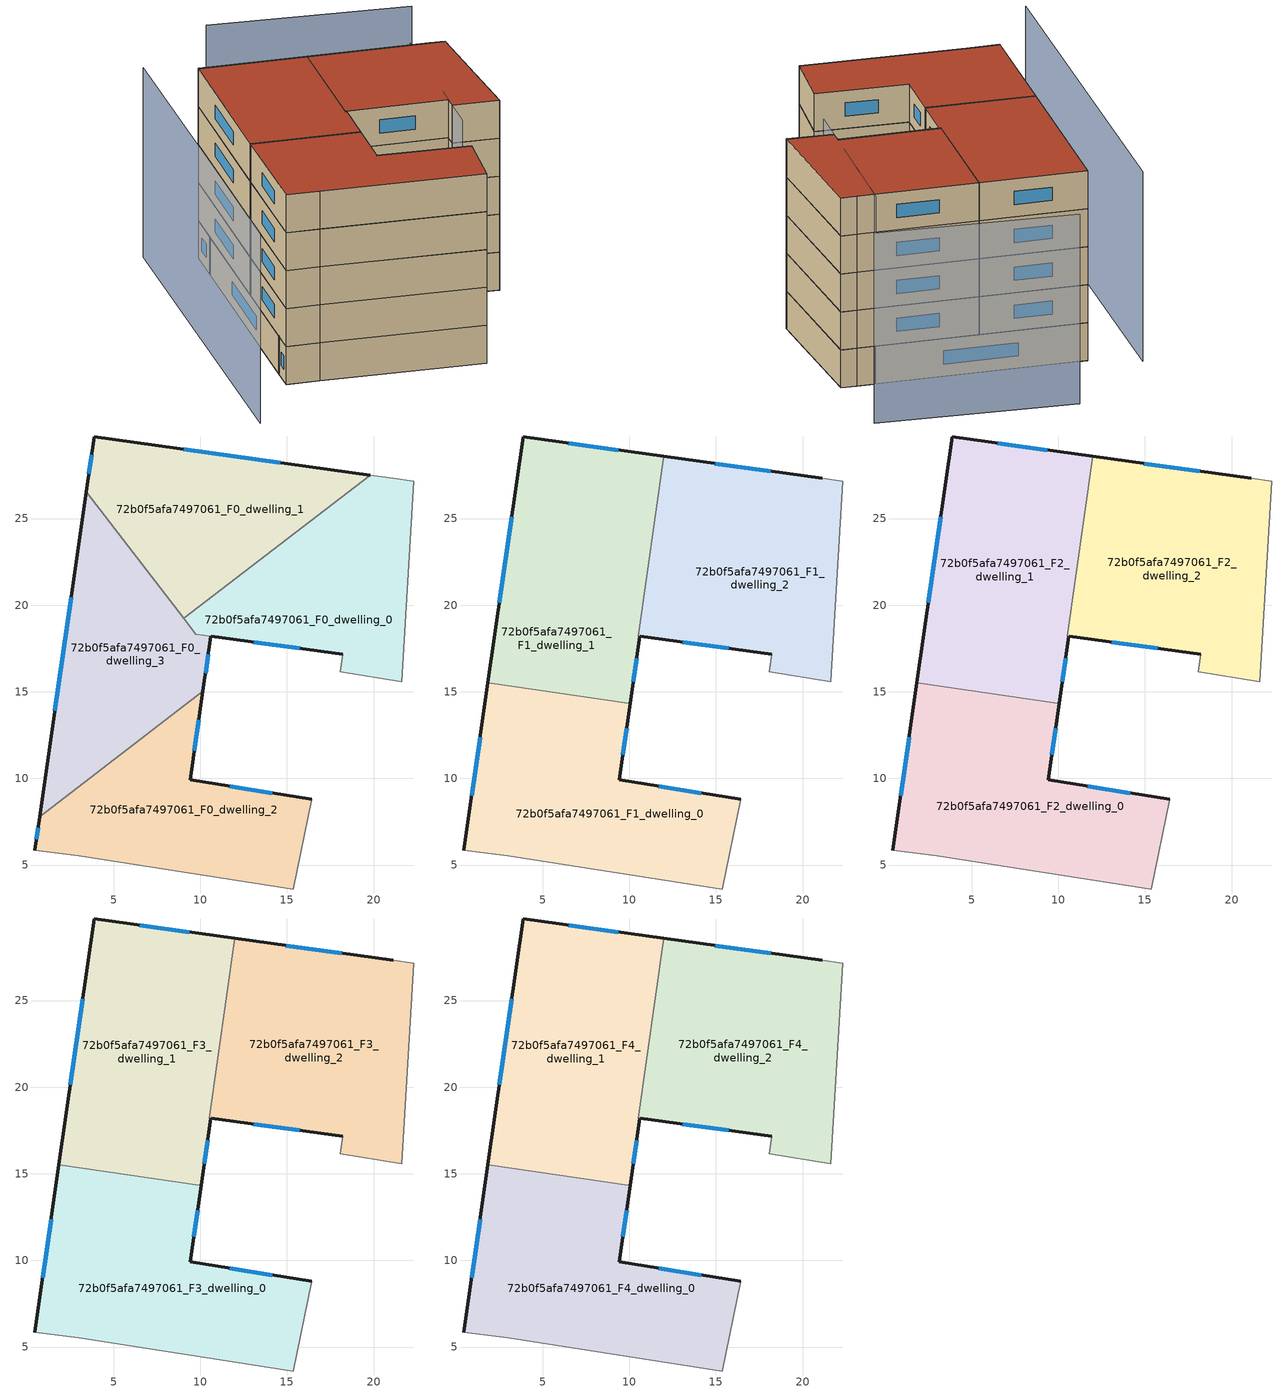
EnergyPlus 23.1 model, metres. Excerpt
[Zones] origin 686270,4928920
72b0f5afa7497061_F0_dwelling_0
 floor ground (EU_floor_Construction): 21.62,15.59 22.32,27.16 21.13,27.33 19.81,27.51 9.04,19.24 9.74,18.31 18.22,17.18 18.09,16.16 z0
 wall outside (EU_wall_Construction): 18.22,17.18 10.62,18.2 z0:3
 wall adiabatic (EU_wall_Construction): 19.81,27.51 21.13,27.33 22.32,27.16 21.62,15.59 18.09,16.16 18.22,17.18 z0:3
 wall to 72b0f5afa7497061_F0_dwelling_1 (EU_wall_Construction): 9.04,19.24 19.81,27.51 z0:3
 wall to 72b0f5afa7497061_F0_dwelling_3 (EU_wall_Construction): 10.62,18.2 9.74,18.31 9.04,19.24 z0:3
 window (EU_Window_Construction): 15.75,17.51 13.09,17.86 z0.98:2.02
 roof outside (EU_roof_Construction): 18.22,17.18 10.62,18.2 10.52,18.21 z3
72b0f5afa7497061_F0_dwelling_1
 floor ground (EU_floor_Construction): 19.81,27.51 3.88,29.71 3.43,26.54 9.04,19.24 z0
 wall outside (EU_wall_Construction): 3.43,26.54 3.88,29.71 19.81,27.51 z0:3
 wall to 72b0f5afa7497061_F0_dwelling_3 (EU_wall_Construction): 9.04,19.24 3.43,26.54 z0:3
 window (EU_Window_Construction): 3.57,27.57 3.73,28.68 / 9.06,28.99 14.63,28.22 z0.98:2.02
72b0f5afa7497061_F0_dwelling_2
 floor ground (EU_floor_Construction): 15.38,3.62 16.43,8.79 9.41,9.93 10.16,15.04 0.73,7.8 0.45,5.85 2.99,5.53 z0
 wall outside (EU_wall_Construction): 0.45,5.85 0.73,7.8 / 10.16,15.04 9.41,9.93 16.43,8.79 z0:3
 wall adiabatic (EU_wall_Construction): 16.43,8.79 15.38,3.62 2.99,5.53 0.45,5.85 z0:3
 wall to 72b0f5afa7497061_F0_dwelling_3 (EU_wall_Construction): 0.73,7.8 10.16,15.04 z0:3
 window (EU_Window_Construction): 11.69,9.56 14.15,9.16 / 0.54,6.48 0.64,7.16 / 9.91,13.37 9.65,11.59 z0.98:2.02
72b0f5afa7497061_F0_dwelling_3
 floor ground (EU_floor_Construction): 10.16,15.04 10.62,18.2 9.74,18.31 3.43,26.54 0.73,7.8 z0
 wall outside (EU_wall_Construction): 0.73,7.8 3.43,26.54 / 10.62,18.2 10.16,15.04 z0:3
 window (EU_Window_Construction): 1.61,13.89 2.55,20.45 / 10.47,17.17 10.31,16.06 z0.98:2.02
72b0f5afa7497061_F1_dwelling_0
 floor to 72b0f5afa7497061_F0_dwelling_3 (EU_floor_Construction): 9.37,14.43 1.84,15.52 0.73,7.8 z3
 floor to 72b0f5afa7497061_F0_dwelling_2 (EU_floor_Construction): 15.38,3.62 16.43,8.79 9.41,9.93 10.05,14.34 9.95,14.35 9.37,14.43 0.73,7.8 0.45,5.85 2.99,5.53 z3
 wall outside (EU_wall_Construction): 10.06,14.34 9.41,9.93 16.43,8.79 / 0.45,5.85 1.84,15.52 z3:6
 wall adiabatic (EU_wall_Construction): 16.43,8.79 15.38,3.62 2.99,5.53 0.45,5.85 z3:6
 wall to 72b0f5afa7497061_F1_dwelling_1 (EU_wall_Construction): 1.84,15.52 9.95,14.35 10.06,14.34 z3:6
 window (EU_Window_Construction): 9.85,12.9 9.62,11.36 / 11.69,9.56 14.15,9.16 / 0.9,8.99 1.39,12.37 z3.98:5.02
72b0f5afa7497061_F1_dwelling_1
 floor to 72b0f5afa7497061_F0_dwelling_0 (EU_floor_Construction): 10.62,18.2 10.52,18.21 10.86,20.64 9.04,19.24 9.74,18.31 z3
 floor to 72b0f5afa7497061_F0_dwelling_1 (EU_floor_Construction): 10.86,20.64 12.01,28.58 3.88,29.71 3.43,26.54 9.04,19.24 z3
 floor to 72b0f5afa7497061_F0_dwelling_3 (EU_floor_Construction): 10.16,15.04 10.62,18.2 9.74,18.31 3.43,26.54 1.84,15.52 9.37,14.43 z3
 floor to 72b0f5afa7497061_F0_dwelling_2 (EU_floor_Construction): 9.95,14.35 10.16,15.04 9.37,14.43 z3; 10.05,14.34 10.16,15.03 9.95,14.35 z3
 wall outside (EU_wall_Construction): 1.84,15.52 3.88,29.71 12,28.59 / 10.62,18.2 10.06,14.34 z3:6
 wall to 72b0f5afa7497061_F1_dwelling_2 (EU_wall_Construction): 12.01,28.58 10.52,18.21 10.63,18.2 z3:6
 window (EU_Window_Construction): 2.5,20.13 3.22,25.09 / 6.52,29.34 9.36,28.95 / 10.44,16.94 10.24,15.59 z3.98:5.02
72b0f5afa7497061_F1_dwelling_2
 floor to 72b0f5afa7497061_F0_dwelling_0 (EU_floor_Construction): 21.62,15.59 22.32,27.16 21.13,27.33 19.81,27.51 10.86,20.64 10.52,18.21 18.22,17.18 18.09,16.16 z3
 floor to 72b0f5afa7497061_F0_dwelling_1 (EU_floor_Construction): 19.81,27.51 12.01,28.58 10.86,20.64 z3
 wall outside (EU_wall_Construction): 12.01,28.58 21.13,27.33 / 18.22,17.18 10.63,18.2 z3:6
 wall adiabatic (EU_wall_Construction): 21.13,27.33 22.32,27.16 21.62,15.59 18.09,16.16 18.22,17.18 z3:6
 window (EU_Window_Construction): 14.97,28.18 18.16,27.74 / 15.75,17.51 13.1,17.87 z3.98:5.02
72b0f5afa7497061_F2_dwelling_0
 floor to 72b0f5afa7497061_F1_dwelling_0 (EU_floor_Construction): 15.38,3.62 16.43,8.79 9.41,9.93 10.05,14.34 9.95,14.35 1.84,15.52 0.45,5.85 2.99,5.53 z6
 wall outside (EU_wall_Construction): 10.06,14.34 9.41,9.93 16.43,8.79 / 0.45,5.85 1.84,15.52 z6:9
 wall adiabatic (EU_wall_Construction): 16.43,8.79 15.38,3.62 2.99,5.53 0.45,5.85 z6:9
 wall to 72b0f5afa7497061_F2_dwelling_1 (EU_wall_Construction): 1.84,15.52 9.95,14.35 10.06,14.34 z6:9
 window (EU_Window_Construction): 9.85,12.9 9.62,11.36 / 11.69,9.56 14.15,9.16 / 0.9,8.99 1.39,12.37 z6.98:8.02
72b0f5afa7497061_F2_dwelling_1
 floor to 72b0f5afa7497061_F1_dwelling_1 (EU_floor_Construction): 10.05,14.34 10.62,18.2 10.52,18.21 12,28.59 3.88,29.71 1.84,15.52 z6
 wall outside (EU_wall_Construction): 1.84,15.52 3.88,29.71 12,28.59 / 10.62,18.2 10.06,14.34 z6:9
 wall to 72b0f5afa7497061_F2_dwelling_2 (EU_wall_Construction): 12.01,28.58 10.52,18.21 10.63,18.2 z6:9
 window (EU_Window_Construction): 2.5,20.13 3.22,25.09 / 6.52,29.34 9.36,28.95 / 10.44,16.94 10.24,15.59 z6.98:8.02
72b0f5afa7497061_F2_dwelling_2
 floor to 72b0f5afa7497061_F1_dwelling_2 (EU_floor_Construction): 21.62,15.59 22.32,27.16 21.13,27.33 12.01,28.58 10.52,18.21 18.22,17.18 18.09,16.16 z6
 wall outside (EU_wall_Construction): 12.01,28.58 21.13,27.33 / 18.22,17.18 10.63,18.2 z6:9
 wall adiabatic (EU_wall_Construction): 21.13,27.33 22.32,27.16 21.62,15.59 18.09,16.16 18.22,17.18 z6:9
 window (EU_Window_Construction): 14.97,28.18 18.16,27.74 / 15.75,17.51 13.1,17.87 z6.98:8.02
72b0f5afa7497061_F3_dwelling_0
 floor to 72b0f5afa7497061_F2_dwelling_0 (EU_floor_Construction): 15.38,3.62 16.43,8.79 9.41,9.93 10.05,14.34 9.95,14.35 1.84,15.52 0.45,5.85 2.99,5.53 z9
 wall outside (EU_wall_Construction): 10.06,14.34 9.41,9.93 16.43,8.79 / 0.45,5.85 1.84,15.52 z9:12
 wall adiabatic (EU_wall_Construction): 16.43,8.79 15.38,3.62 2.99,5.53 0.45,5.85 z9:12
 wall to 72b0f5afa7497061_F3_dwelling_1 (EU_wall_Construction): 1.84,15.52 9.95,14.35 10.06,14.34 z9:12
 window (EU_Window_Construction): 9.85,12.9 9.62,11.36 / 11.69,9.56 14.15,9.16 / 0.9,8.99 1.39,12.37 z9.98:11.02
72b0f5afa7497061_F3_dwelling_1
 floor to 72b0f5afa7497061_F2_dwelling_1 (EU_floor_Construction): 10.05,14.34 10.62,18.2 10.52,18.21 12,28.59 3.88,29.71 1.84,15.52 z9
 wall outside (EU_wall_Construction): 1.84,15.52 3.88,29.71 12,28.59 / 10.62,18.2 10.06,14.34 z9:12
 wall to 72b0f5afa7497061_F3_dwelling_2 (EU_wall_Construction): 12.01,28.58 10.52,18.21 10.63,18.2 z9:12
 window (EU_Window_Construction): 2.5,20.13 3.22,25.09 / 6.52,29.34 9.36,28.95 / 10.44,16.94 10.24,15.59 z9.98:11.02
72b0f5afa7497061_F3_dwelling_2
 floor to 72b0f5afa7497061_F2_dwelling_2 (EU_floor_Construction): 21.62,15.59 22.32,27.16 21.13,27.33 12.01,28.58 10.52,18.21 18.22,17.18 18.09,16.16 z9
 wall outside (EU_wall_Construction): 12.01,28.58 21.13,27.33 / 18.22,17.18 10.63,18.2 z9:12
 wall adiabatic (EU_wall_Construction): 21.13,27.33 22.32,27.16 21.62,15.59 18.09,16.16 18.22,17.18 z9:12
 window (EU_Window_Construction): 14.97,28.18 18.16,27.74 / 15.75,17.51 13.1,17.87 z9.98:11.02
72b0f5afa7497061_F4_dwelling_0
 floor to 72b0f5afa7497061_F3_dwelling_0 (EU_floor_Construction): 15.38,3.62 16.43,8.79 9.41,9.93 10.05,14.34 9.95,14.35 1.84,15.52 0.45,5.85 2.99,5.53 z12
 wall outside (EU_wall_Construction): 10.06,14.34 9.41,9.93 16.43,8.79 / 0.45,5.85 1.84,15.52 z12:15
 wall adiabatic (EU_wall_Construction): 16.43,8.79 15.38,3.62 2.99,5.53 0.45,5.85 z12:15
 wall to 72b0f5afa7497061_F4_dwelling_1 (EU_wall_Construction): 1.84,15.52 9.95,14.35 10.06,14.34 z12:15
 window (EU_Window_Construction): 9.85,12.9 9.62,11.36 / 11.69,9.56 14.15,9.16 / 0.9,8.99 1.39,12.37 z12.98:14.02
 roof outside (EU_roof_Construction): 10.05,14.34 9.41,9.93 16.43,8.79 15.38,3.62 2.99,5.53 0.45,5.85 1.84,15.52 9.95,14.35 z15
72b0f5afa7497061_F4_dwelling_1
 floor to 72b0f5afa7497061_F3_dwelling_1 (EU_floor_Construction): 10.05,14.34 10.62,18.2 10.52,18.21 12,28.59 3.88,29.71 1.84,15.52 z12
 wall outside (EU_wall_Construction): 1.84,15.52 3.88,29.71 12,28.59 / 10.62,18.2 10.06,14.34 z12:15
 wall to 72b0f5afa7497061_F4_dwelling_2 (EU_wall_Construction): 12.01,28.58 10.52,18.21 10.63,18.2 z12:15
 window (EU_Window_Construction): 2.5,20.13 3.22,25.09 / 6.52,29.34 9.36,28.95 / 10.44,16.94 10.24,15.59 z12.98:14.02
 roof outside (EU_roof_Construction): 12.01,28.58 10.52,18.21 10.62,18.2 10.05,14.34 1.84,15.52 3.88,29.71 z15
72b0f5afa7497061_F4_dwelling_2
 floor to 72b0f5afa7497061_F3_dwelling_2 (EU_floor_Construction): 21.62,15.59 22.32,27.16 21.13,27.33 12.01,28.58 10.52,18.21 18.22,17.18 18.09,16.16 z12
 wall outside (EU_wall_Construction): 12.01,28.58 21.13,27.33 / 18.22,17.18 10.63,18.2 z12:15
 wall adiabatic (EU_wall_Construction): 21.13,27.33 22.32,27.16 21.62,15.59 18.09,16.16 18.22,17.18 z12:15
 window (EU_Window_Construction): 14.97,28.18 18.16,27.74 / 15.75,17.51 13.1,17.87 z12.98:14.02
 roof outside (EU_roof_Construction): 22.32,27.16 21.62,15.59 18.09,16.16 18.22,17.18 10.52,18.21 12.01,28.58 21.13,27.33 z15
shading: 0.28,31.43 -4.07,0.15 / 17.66,13.36 19.87,27.82 / 22.67,34.03 7.59,36.76 z0:15
[Building]
EU S2 Campaign: North Axis=0; Terrain=City; Solar Distribution=FullExterior
[Site:Location]
Bologna: Latitude=44.5; Longitude=11.25; Time Zone=1; Elevation=37
[SizingPeriod:WeatherFileDays]
AnnualSizingPeriod: Begin Month=1; Begin Day of Month=1; End Month=12; End Day of Month=31; Day of Week for Start Day=Monday; Use Weather File Daylight Saving Period=No; Use Weather File Rain and Snow Indicators=No
[MATERIAL]
EU_InternalMass_Material: Roughness=MediumRough; Thickness=0.1; Conductivity=1; Density=1800; Specific Heat=900; Thermal Absorptance=0.9; Solar Absorptance=0.7; Visible Absorptance=0.7
[MATERIAL:NOMASS] Roughness=MediumRough; Thermal Absorptance=0.9; Solar Absorptance=0.7; Visible Absorptance=0.7
Name | Thermal Resistance
EU_wall_NoMass | 0.905828
EU_roof_NoMass | 0.37593
EU_floor_NoMass | 0.67114
[WINDOWMATERIAL:SIMPLEGLAZINGSYSTEM]
EU_Window_SimpleGlazing: UFactor=4.52486; Solar Heat Gain Coefficient=0.85; Visible Transmittance=0.85
[CONSTRUCTION]
EU_wall_Construction: EU_wall_NoMass
EU_roof_Construction: EU_roof_NoMass
EU_floor_Construction: EU_floor_NoMass
EU_InternalMass_Construction: EU_InternalMass_Material
EU_Window_Construction: EU_Window_SimpleGlazing
[ZONE] Type=1; Multiplier=1; Ceiling Height=autocalculate; Floor Area=autocalculate; Part of Total Floor Area=Yes
Name | Volume
72b0f5afa7497061_F0_dwelling_0 | 263.685
72b0f5afa7497061_F1_dwelling_0 | 353.096
72b0f5afa7497061_F2_dwelling_0; 72b0f5afa7497061_F3_dwelling_0; 72b0f5afa7497061_F4_dwelling_0 | 353.106
72b0f5afa7497061_F0_dwelling_1 | 264.839
72b0f5afa7497061_F1_dwelling_1 | 354.519
72b0f5afa7497061_F2_dwelling_1; 72b0f5afa7497061_F3_dwelling_1; 72b0f5afa7497061_F4_dwelling_1 | 354.464
72b0f5afa7497061_F0_dwelling_2 | 264.834
72b0f5afa7497061_F1_dwelling_2 | 351.622
72b0f5afa7497061_F2_dwelling_2; 72b0f5afa7497061_F3_dwelling_2; 72b0f5afa7497061_F4_dwelling_2 | 351.623
72b0f5afa7497061_F0_dwelling_3 | 265.958
[INTERNALMASS] Construction=EU_InternalMass_Construction
Name | Zone or ZoneList | Surface Area
72b0f5afa7497061_F0_dwelling_0_EU_InternalMass | 72b0f5afa7497061_F0_dwelling_0 | 87.8975
72b0f5afa7497061_F0_dwelling_1_EU_InternalMass | 72b0f5afa7497061_F0_dwelling_1 | 88.2793
72b0f5afa7497061_F0_dwelling_2_EU_InternalMass | 72b0f5afa7497061_F0_dwelling_2 | 88.2781
72b0f5afa7497061_F0_dwelling_3_EU_InternalMass | 72b0f5afa7497061_F0_dwelling_3 | 88.6524
72b0f5afa7497061_F1_dwelling_0_EU_InternalMass | 72b0f5afa7497061_F1_dwelling_0 | 117.704
72b0f5afa7497061_F1_dwelling_1_EU_InternalMass | 72b0f5afa7497061_F1_dwelling_1 | 118.184
72b0f5afa7497061_F1_dwelling_2_EU_InternalMass | 72b0f5afa7497061_F1_dwelling_2 | 117.229
72b0f5afa7497061_F2_dwelling_0_EU_InternalMass | 72b0f5afa7497061_F2_dwelling_0 | 117.704
72b0f5afa7497061_F2_dwelling_1_EU_InternalMass | 72b0f5afa7497061_F2_dwelling_1 | 118.184
72b0f5afa7497061_F2_dwelling_2_EU_InternalMass | 72b0f5afa7497061_F2_dwelling_2 | 117.229
72b0f5afa7497061_F3_dwelling_0_EU_InternalMass | 72b0f5afa7497061_F3_dwelling_0 | 117.704
72b0f5afa7497061_F3_dwelling_1_EU_InternalMass | 72b0f5afa7497061_F3_dwelling_1 | 118.184
72b0f5afa7497061_F3_dwelling_2_EU_InternalMass | 72b0f5afa7497061_F3_dwelling_2 | 117.229
72b0f5afa7497061_F4_dwelling_0_EU_InternalMass | 72b0f5afa7497061_F4_dwelling_0 | 117.704
72b0f5afa7497061_F4_dwelling_1_EU_InternalMass | 72b0f5afa7497061_F4_dwelling_1 | 118.184
72b0f5afa7497061_F4_dwelling_2_EU_InternalMass | 72b0f5afa7497061_F4_dwelling_2 | 117.229
[OTHEREQUIPMENT] Fuel Type=Electricity; Design Level Calculation Method=Watts/Area; Power per Zone Floor Area=1; Fraction Latent=0; Fraction Radiant=0; Fraction Lost=0; Carbon Dioxide Generation Rate=0; EndUse Subcategory=EU_Step8_InternalGains
Name | Zone or ZoneList or Space or SpaceList | Schedule
EU_Step8_InternalGain_72b0f5afa7497061_F0_dwelling_0_f000 | 72b0f5afa7497061_F0_dwelling_0 | EU_Step8_GainSchedule_72b0f5afa7497061_F0_dwelling_0_f000
EU_Step8_InternalGain_72b0f5afa7497061_F0_dwelling_1_f000 | 72b0f5afa7497061_F0_dwelling_1 | EU_Step8_GainSchedule_72b0f5afa7497061_F0_dwelling_1_f000
EU_Step8_InternalGain_72b0f5afa7497061_F0_dwelling_2_f000 | 72b0f5afa7497061_F0_dwelling_2 | EU_Step8_GainSchedule_72b0f5afa7497061_F0_dwelling_2_f000
EU_Step8_InternalGain_72b0f5afa7497061_F0_dwelling_3_f000 | 72b0f5afa7497061_F0_dwelling_3 | EU_Step8_GainSchedule_72b0f5afa7497061_F0_dwelling_3_f000
EU_Step8_InternalGain_72b0f5afa7497061_F1_dwelling_0_f000 | 72b0f5afa7497061_F1_dwelling_0 | EU_Step8_GainSchedule_72b0f5afa7497061_F1_dwelling_0_f000
EU_Step8_InternalGain_72b0f5afa7497061_F1_dwelling_1_f000 | 72b0f5afa7497061_F1_dwelling_1 | EU_Step8_GainSchedule_72b0f5afa7497061_F1_dwelling_1_f000
EU_Step8_InternalGain_72b0f5afa7497061_F1_dwelling_2_f000 | 72b0f5afa7497061_F1_dwelling_2 | EU_Step8_GainSchedule_72b0f5afa7497061_F1_dwelling_2_f000
EU_Step8_InternalGain_72b0f5afa7497061_F2_dwelling_0_f000 | 72b0f5afa7497061_F2_dwelling_0 | EU_Step8_GainSchedule_72b0f5afa7497061_F2_dwelling_0_f000
EU_Step8_InternalGain_72b0f5afa7497061_F2_dwelling_1_f000 | 72b0f5afa7497061_F2_dwelling_1 | EU_Step8_GainSchedule_72b0f5afa7497061_F2_dwelling_1_f000
EU_Step8_InternalGain_72b0f5afa7497061_F2_dwelling_2_f000 | 72b0f5afa7497061_F2_dwelling_2 | EU_Step8_GainSchedule_72b0f5afa7497061_F2_dwelling_2_f000
EU_Step8_InternalGain_72b0f5afa7497061_F3_dwelling_0_f000 | 72b0f5afa7497061_F3_dwelling_0 | EU_Step8_GainSchedule_72b0f5afa7497061_F3_dwelling_0_f000
EU_Step8_InternalGain_72b0f5afa7497061_F3_dwelling_1_f000 | 72b0f5afa7497061_F3_dwelling_1 | EU_Step8_GainSchedule_72b0f5afa7497061_F3_dwelling_1_f000
EU_Step8_InternalGain_72b0f5afa7497061_F3_dwelling_2_f000 | 72b0f5afa7497061_F3_dwelling_2 | EU_Step8_GainSchedule_72b0f5afa7497061_F3_dwelling_2_f000
EU_Step8_InternalGain_72b0f5afa7497061_F4_dwelling_0_f000 | 72b0f5afa7497061_F4_dwelling_0 | EU_Step8_GainSchedule_72b0f5afa7497061_F4_dwelling_0_f000
EU_Step8_InternalGain_72b0f5afa7497061_F4_dwelling_1_f000 | 72b0f5afa7497061_F4_dwelling_1 | EU_Step8_GainSchedule_72b0f5afa7497061_F4_dwelling_1_f000
EU_Step8_InternalGain_72b0f5afa7497061_F4_dwelling_2_f000 | 72b0f5afa7497061_F4_dwelling_2 | EU_Step8_GainSchedule_72b0f5afa7497061_F4_dwelling_2_f000
[ZONEVENTILATION:DESIGNFLOWRATE] Schedule=EU_AlwaysOn; Design Flow Rate Calculation Method=AirChanges/Hour; Air Changes per Hour=0.73129; Ventilation Type=Natural; Fan Pressure Rise=0; Fan Total Efficiency=1; Constant Term Coefficient=1; Temperature Term Coefficient=0; Velocity Term Coefficient=0; Velocity Squared Term Coefficient=0; Minimum Indoor Temperature=-100; Maximum Indoor Temperature=100; Delta Temperature=-100; Minimum Outdoor Temperature=-100; Maximum Outdoor Temperature=100; Maximum Wind Speed=40
Name | Zone or ZoneList or Space or SpaceList
EU_ConstantAir_72b0f5afa7497061_F0_dwelling_0 | 72b0f5afa7497061_F0_dwelling_0
EU_ConstantAir_72b0f5afa7497061_F0_dwelling_1 | 72b0f5afa7497061_F0_dwelling_1
EU_ConstantAir_72b0f5afa7497061_F0_dwelling_2 | 72b0f5afa7497061_F0_dwelling_2
EU_ConstantAir_72b0f5afa7497061_F0_dwelling_3 | 72b0f5afa7497061_F0_dwelling_3
EU_ConstantAir_72b0f5afa7497061_F1_dwelling_0 | 72b0f5afa7497061_F1_dwelling_0
EU_ConstantAir_72b0f5afa7497061_F1_dwelling_1 | 72b0f5afa7497061_F1_dwelling_1
EU_ConstantAir_72b0f5afa7497061_F1_dwelling_2 | 72b0f5afa7497061_F1_dwelling_2
EU_ConstantAir_72b0f5afa7497061_F2_dwelling_0 | 72b0f5afa7497061_F2_dwelling_0
EU_ConstantAir_72b0f5afa7497061_F2_dwelling_1 | 72b0f5afa7497061_F2_dwelling_1
EU_ConstantAir_72b0f5afa7497061_F2_dwelling_2 | 72b0f5afa7497061_F2_dwelling_2
EU_ConstantAir_72b0f5afa7497061_F3_dwelling_0 | 72b0f5afa7497061_F3_dwelling_0
EU_ConstantAir_72b0f5afa7497061_F3_dwelling_1 | 72b0f5afa7497061_F3_dwelling_1
EU_ConstantAir_72b0f5afa7497061_F3_dwelling_2 | 72b0f5afa7497061_F3_dwelling_2
EU_ConstantAir_72b0f5afa7497061_F4_dwelling_0 | 72b0f5afa7497061_F4_dwelling_0
EU_ConstantAir_72b0f5afa7497061_F4_dwelling_1 | 72b0f5afa7497061_F4_dwelling_1
EU_ConstantAir_72b0f5afa7497061_F4_dwelling_2 | 72b0f5afa7497061_F4_dwelling_2
[HVACTEMPLATE:THERMOSTAT] Constant Heating Setpoint=20; Constant Cooling Setpoint=50
EU_HeatOnly_72b0f5afa7497061_F0_dwelling_0; EU_HeatOnly_72b0f5afa7497061_F0_dwelling_1; EU_HeatOnly_72b0f5afa7497061_F0_dwelling_2; EU_HeatOnly_72b0f5afa7497061_F0_dwelling_3; EU_HeatOnly_72b0f5afa7497061_F1_dwelling_0; EU_HeatOnly_72b0f5afa7497061_F1_dwelling_1; EU_HeatOnly_72b0f5afa7497061_F1_dwelling_2; EU_HeatOnly_72b0f5afa7497061_F2_dwelling_0; EU_HeatOnly_72b0f5afa7497061_F2_dwelling_1; EU_HeatOnly_72b0f5afa7497061_F2_dwelling_2; EU_HeatOnly_72b0f5afa7497061_F3_dwelling_0; EU_HeatOnly_72b0f5afa7497061_F3_dwelling_1; EU_HeatOnly_72b0f5afa7497061_F3_dwelling_2; EU_HeatOnly_72b0f5afa7497061_F4_dwelling_0; EU_HeatOnly_72b0f5afa7497061_F4_dwelling_1; EU_HeatOnly_72b0f5afa7497061_F4_dwelling_2
[HVACTEMPLATE:ZONE:IDEALLOADSAIRSYSTEM] System Availability Schedule=EU_AlwaysOn; Maximum Heating Supply Air Temperature=50; Minimum Cooling Supply Air Temperature=13; Maximum Heating Supply Air Humidity Ratio=0.0156; Minimum Cooling Supply Air Humidity Ratio=0.0077; Heating Limit=NoLimit; Cooling Limit=NoLimit; Heating Availability Schedule=EU_AlwaysOn; Cooling Availability Schedule=EU_CoolingOff; Dehumidification Control Type=ConstantSensibleHeatRatio; Cooling Sensible Heat Ratio=0.7; Dehumidification Setpoint=60; Humidification Control Type=None; Humidification Setpoint=30; Outdoor Air Method=None; Outdoor Air Flow Rate per Person=0.00944; Outdoor Air Flow Rate per Zone Floor Area=0; Outdoor Air Flow Rate per Zone=0; Demand Controlled Ventilation Type=None; Outdoor Air Economizer Type=NoEconomizer; Heat Recovery Type=None; Sensible Heat Recovery Effectiveness=0.7; Latent Heat Recovery Effectiveness=0.65
Name | Template Thermostat
72b0f5afa7497061_F0_dwelling_0 | EU_HeatOnly_72b0f5afa7497061_F0_dwelling_0
72b0f5afa7497061_F0_dwelling_1 | EU_HeatOnly_72b0f5afa7497061_F0_dwelling_1
72b0f5afa7497061_F0_dwelling_2 | EU_HeatOnly_72b0f5afa7497061_F0_dwelling_2
72b0f5afa7497061_F0_dwelling_3 | EU_HeatOnly_72b0f5afa7497061_F0_dwelling_3
72b0f5afa7497061_F1_dwelling_0 | EU_HeatOnly_72b0f5afa7497061_F1_dwelling_0
72b0f5afa7497061_F1_dwelling_1 | EU_HeatOnly_72b0f5afa7497061_F1_dwelling_1
72b0f5afa7497061_F1_dwelling_2 | EU_HeatOnly_72b0f5afa7497061_F1_dwelling_2
72b0f5afa7497061_F2_dwelling_0 | EU_HeatOnly_72b0f5afa7497061_F2_dwelling_0
72b0f5afa7497061_F2_dwelling_1 | EU_HeatOnly_72b0f5afa7497061_F2_dwelling_1
72b0f5afa7497061_F2_dwelling_2 | EU_HeatOnly_72b0f5afa7497061_F2_dwelling_2
72b0f5afa7497061_F3_dwelling_0 | EU_HeatOnly_72b0f5afa7497061_F3_dwelling_0
72b0f5afa7497061_F3_dwelling_1 | EU_HeatOnly_72b0f5afa7497061_F3_dwelling_1
72b0f5afa7497061_F3_dwelling_2 | EU_HeatOnly_72b0f5afa7497061_F3_dwelling_2
72b0f5afa7497061_F4_dwelling_0 | EU_HeatOnly_72b0f5afa7497061_F4_dwelling_0
72b0f5afa7497061_F4_dwelling_1 | EU_HeatOnly_72b0f5afa7497061_F4_dwelling_1
72b0f5afa7497061_F4_dwelling_2 | EU_HeatOnly_72b0f5afa7497061_F4_dwelling_2
[SIZING:ZONE] Zone Cooling Design Supply Air Temperature Input Method=SupplyAirTemperature; Zone Cooling Design Supply Air Temperature=13; Zone Heating Design Supply Air Temperature Input Method=SupplyAirTemperature; Zone Heating Design Supply Air Temperature=50; Zone Cooling Design Supply Air Humidity Ratio=0.008; Zone Heating Design Supply Air Humidity Ratio=0.008; Cooling Design Air Flow Method=DesignDay; Cooling Design Air Flow Rate=0; Cooling Minimum Air Flow per Zone Floor Area=0.000762; Cooling Minimum Air Flow=0; Cooling Minimum Air Flow Fraction=0.2; Heating Design Air Flow Method=DesignDay; Heating Design Air Flow Rate=0; Heating Maximum Air Flow per Zone Floor Area=0.002032; Heating Maximum Air Flow=0.141576; Heating Maximum Air Flow Fraction=0.3; Account for Dedicated Outdoor Air System=No; Dedicated Outdoor Air System Control Strategy=NeutralSupplyAir; Dedicated Outdoor Air Low Setpoint Temperature for Design=autosize; Dedicated Outdoor Air High Setpoint Temperature for Design=autosize; Zone Load Sizing Method=Sensible Load Only No Latent Load; Zone Latent Cooling Design Supply Air Humidity Ratio Input Method=HumidityRatioDifference; Zone Cooling Design Supply Air Humidity Ratio Difference=0.005; Zone Latent Heating Design Supply Air Humidity Ratio Input Method=HumidityRatioDifference; Zone Humidification Design Supply Air Humidity Ratio Difference=0.005
72b0f5afa7497061_F0_dwelling_0; 72b0f5afa7497061_F0_dwelling_1; 72b0f5afa7497061_F0_dwelling_2; 72b0f5afa7497061_F0_dwelling_3; 72b0f5afa7497061_F1_dwelling_0; 72b0f5afa7497061_F1_dwelling_1; 72b0f5afa7497061_F1_dwelling_2; 72b0f5afa7497061_F2_dwelling_0; 72b0f5afa7497061_F2_dwelling_1; 72b0f5afa7497061_F2_dwelling_2; 72b0f5afa7497061_F3_dwelling_0; 72b0f5afa7497061_F3_dwelling_1; 72b0f5afa7497061_F3_dwelling_2; 72b0f5afa7497061_F4_dwelling_0; 72b0f5afa7497061_F4_dwelling_1; 72b0f5afa7497061_F4_dwelling_2
[SCHEDULE:CONSTANT]
Name | Hourly Value
EU_AlwaysOn | 1
EU_CoolingOff | 0
[SCHEDULE:FILE] Column Number=1; Rows to Skip at Top=0; Number of Hours of Data=8760; Column Separator=Comma; Interpolate to Timestep=No; Minutes per Item=60; Adjust Schedule for Daylight Savings=Yes
Name | File
EU_Step8_GainSchedule_72b0f5afa7497061_F0_dwelling_0_f000 | ../../schedules/72b0f5afa7497061/72b0f5afa7497061_F0_dwelling_0_f000_gain.csv
EU_Step8_GainSchedule_72b0f5afa7497061_F0_dwelling_1_f000 | ../../schedules/72b0f5afa7497061/72b0f5afa7497061_F0_dwelling_1_f000_gain.csv
EU_Step8_GainSchedule_72b0f5afa7497061_F0_dwelling_2_f000 | ../../schedules/72b0f5afa7497061/72b0f5afa7497061_F0_dwelling_2_f000_gain.csv
EU_Step8_GainSchedule_72b0f5afa7497061_F0_dwelling_3_f000 | ../../schedules/72b0f5afa7497061/72b0f5afa7497061_F0_dwelling_3_f000_gain.csv
EU_Step8_GainSchedule_72b0f5afa7497061_F1_dwelling_0_f000 | ../../schedules/72b0f5afa7497061/72b0f5afa7497061_F1_dwelling_0_f000_gain.csv
EU_Step8_GainSchedule_72b0f5afa7497061_F1_dwelling_1_f000 | ../../schedules/72b0f5afa7497061/72b0f5afa7497061_F1_dwelling_1_f000_gain.csv
EU_Step8_GainSchedule_72b0f5afa7497061_F1_dwelling_2_f000 | ../../schedules/72b0f5afa7497061/72b0f5afa7497061_F1_dwelling_2_f000_gain.csv
EU_Step8_GainSchedule_72b0f5afa7497061_F2_dwelling_0_f000 | ../../schedules/72b0f5afa7497061/72b0f5afa7497061_F2_dwelling_0_f000_gain.csv
EU_Step8_GainSchedule_72b0f5afa7497061_F2_dwelling_1_f000 | ../../schedules/72b0f5afa7497061/72b0f5afa7497061_F2_dwelling_1_f000_gain.csv
EU_Step8_GainSchedule_72b0f5afa7497061_F2_dwelling_2_f000 | ../../schedules/72b0f5afa7497061/72b0f5afa7497061_F2_dwelling_2_f000_gain.csv
EU_Step8_GainSchedule_72b0f5afa7497061_F3_dwelling_0_f000 | ../../schedules/72b0f5afa7497061/72b0f5afa7497061_F3_dwelling_0_f000_gain.csv
EU_Step8_GainSchedule_72b0f5afa7497061_F3_dwelling_1_f000 | ../../schedules/72b0f5afa7497061/72b0f5afa7497061_F3_dwelling_1_f000_gain.csv
EU_Step8_GainSchedule_72b0f5afa7497061_F3_dwelling_2_f000 | ../../schedules/72b0f5afa7497061/72b0f5afa7497061_F3_dwelling_2_f000_gain.csv
EU_Step8_GainSchedule_72b0f5afa7497061_F4_dwelling_0_f000 | ../../schedules/72b0f5afa7497061/72b0f5afa7497061_F4_dwelling_0_f000_gain.csv
EU_Step8_GainSchedule_72b0f5afa7497061_F4_dwelling_1_f000 | ../../schedules/72b0f5afa7497061/72b0f5afa7497061_F4_dwelling_1_f000_gain.csv
EU_Step8_GainSchedule_72b0f5afa7497061_F4_dwelling_2_f000 | ../../schedules/72b0f5afa7497061/72b0f5afa7497061_F4_dwelling_2_f000_gain.csv
